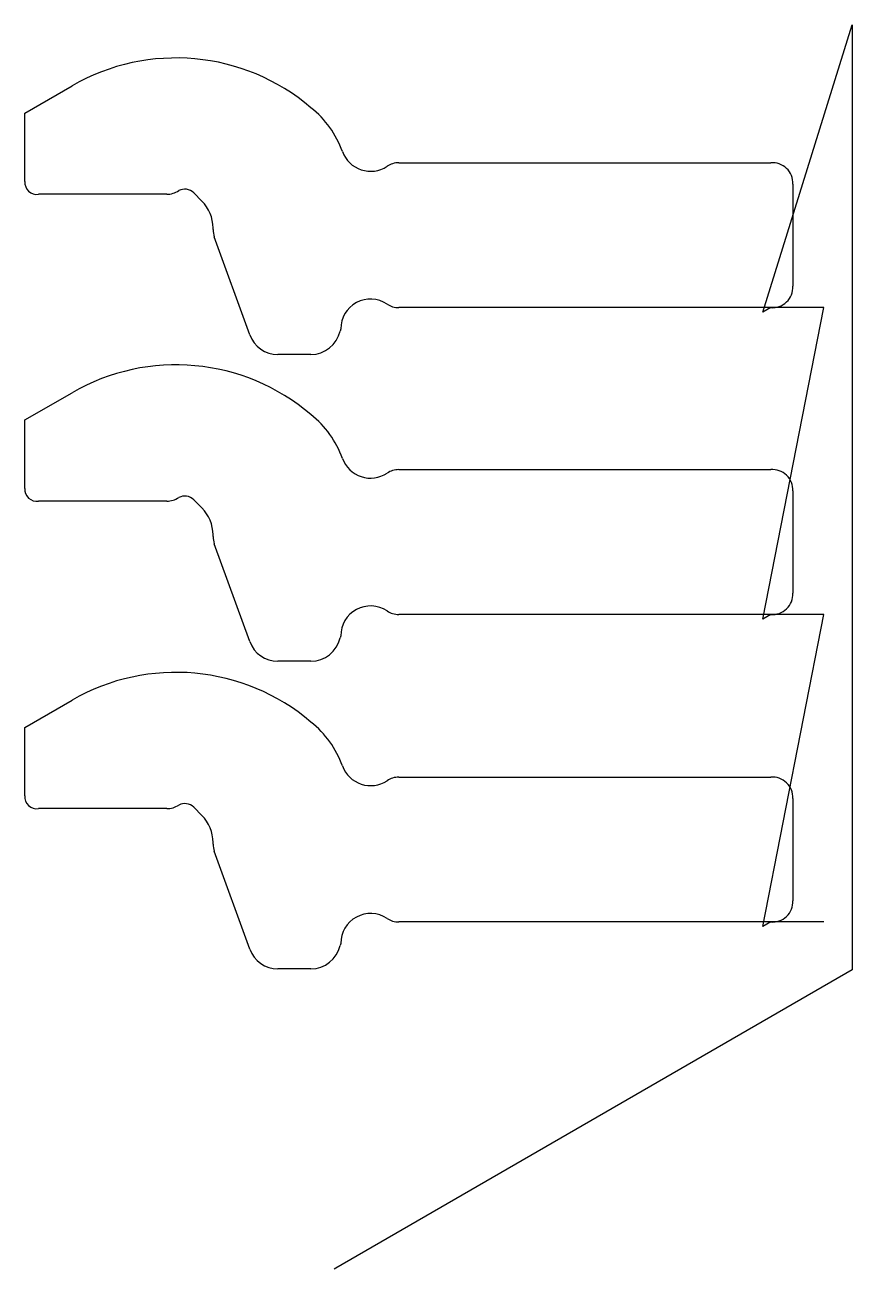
# Model space of a CAD drawing. Header units: metres. Extents: x 19 to 505, y 201 to 931.
import ezdxf

# ---------------------------------------------------------------- set-up
doc = ezdxf.new("R2010")
doc.units = ezdxf.units.M

msp = doc.modelspace()

# ---------------------------------------------------------------- linework, layer by layer
at = {"layer": 'TOOL_0'}
for p, q in [((452.361, 762.271), (504.872, 930.902)), ((504.872, 930.902), (504.872, 929.902)), ((504.872, 929.902), (504.872, 930.902)), ((504.872, 930.902), (504.872, 929.902)), ((504.872, 929.902), (504.872, 376.373)), ((19.032, 879.148), (46.703, 895.124)), ((19.032, 838.993), (19.032, 879.148)), ((238.616, 849.993), (457.033, 849.993)), ((470.033, 837.493), (470.033, 777.493)), ((102.354, 831.493), (27.032, 831.493)), ((122.942, 827.548), (118.193, 832.297)), ((129.532, 810.749), (129.532, 811.638)), ((151.098, 749.032), (130.28, 806.491)), ((457.031, 764.992), (238.614, 764.992)), ((452.359, 582.197), (488.269, 764.992)), ((457.033, 764.993), (452.361, 762.271)), ((488.269, 764.992), (457.031, 764.992)), ((204.531, 752.445), (204.143, 751.232)), ((187.031, 737.493), (167.551, 737.493)), ((19.03, 699.074), (46.701, 715.05)), ((19.03, 658.919), (19.03, 699.074)), ((238.614, 669.919), (457.031, 669.919)), ((470.031, 657.419), (470.031, 597.419)), ((102.352, 651.419), (27.03, 651.419)), ((122.94, 647.474), (118.191, 652.223)), ((129.53, 630.675), (129.53, 631.564)), ((151.096, 568.958), (130.278, 626.417)), ((457.029, 584.918), (238.612, 584.918)), ((452.357, 401.737), (488.267, 584.918)), ((457.031, 584.919), (452.359, 582.197)), ((488.267, 584.918), (457.029, 584.918)), ((204.529, 572.371), (204.141, 571.158)), ((187.029, 557.419), (167.549, 557.419)), ((19.028, 518.614), (46.699, 534.59)), ((19.028, 478.459), (19.028, 518.614)), ((238.612, 489.459), (457.029, 489.459)), ((470.029, 476.959), (470.029, 416.959)), ((102.35, 470.959), (27.028, 470.959)), ((122.938, 467.014), (118.189, 471.763)), ((129.528, 450.215), (129.528, 451.104)), ((151.094, 388.498), (130.276, 445.957)), ((457.027, 404.458), (238.61, 404.458)), ((457.029, 404.459), (452.357, 401.737)), ((488.265, 404.458), (457.027, 404.458)), ((204.527, 391.911), (204.139, 390.698)), ((187.027, 376.959), (167.547, 376.959)), ((504.872, 376.373), (201.555, 201.253)), ((201.555, 201.253), (200.689, 200.753))]:
    msp.add_line(p, q, dxfattribs=at)
for centre, radius, start, end in [((107.791, 789.285), 122.203, 49.569678, 119.99262), ((150.385, 836.39), 58.754, 20.060006, 51.397151), ((222.032, 862.493), 17.5, 199.87737, 303.559307), ((238.677, 837.292), 12.702, 90.275176, 123.285966), ((458.045, 838.036), 12, 357.406543, 94.837791), ((26.008, 838.418), 7, 175.288021, 278.411376), ((102.234, 844.562), 13.069, 270.526077, 303.240183), ((112.89, 826.994), 7.5, 45, 117.750712), ((106.915, 811.589), 22.617, 0.124132, 44.878193), ((142.552, 810.84), 13.02, 180.400448, 199.51351), ((458.045, 776.95), 12, 265.162209, 2.593457), ((222.031, 752.492), 17.499, 56.443421, 180.15388), ((238.675, 777.694), 12.702, 236.716509, 269.724845), ((167.551, 754.993), 17.5, 199.915692, 270), ((186.987, 755.074), 17.581, 270.143394, 347.377165), ((107.789, 609.211), 122.203, 49.569678, 119.99262), ((150.383, 656.316), 58.754, 20.060006, 51.397151), ((222.03, 682.419), 17.5, 199.87737, 303.559307), ((238.675, 657.218), 12.702, 90.275176, 123.285966), ((458.043, 657.962), 12, 357.406543, 94.837791), ((26.006, 658.344), 7, 175.288021, 278.411376), ((102.232, 664.488), 13.069, 270.526077, 303.240183), ((112.888, 646.92), 7.5, 45, 117.750712), ((106.913, 631.515), 22.617, 0.124132, 44.878193), ((142.55, 630.766), 13.02, 180.400448, 199.51351), ((458.043, 596.876), 12, 265.162209, 2.593457), ((222.029, 572.418), 17.499, 56.443421, 180.15388), ((238.673, 597.62), 12.702, 236.716509, 269.724845), ((186.985, 575), 17.581, 270.143394, 347.377165), ((167.549, 574.919), 17.5, 199.915692, 270), ((107.787, 428.751), 122.203, 49.569678, 119.99262), ((150.381, 475.856), 58.754, 20.060006, 51.397151), ((222.028, 501.959), 17.5, 199.87737, 303.559307), ((238.673, 476.758), 12.702, 90.275176, 123.285966), ((458.041, 477.502), 12, 357.406543, 94.837791), ((26.004, 477.884), 7, 175.288021, 278.411376), ((102.23, 484.028), 13.069, 270.526077, 303.240183), ((112.886, 466.46), 7.5, 45, 117.750712), ((106.911, 451.055), 22.617, 0.124132, 44.878193), ((142.548, 450.306), 13.02, 180.400448, 199.51351), ((458.041, 416.416), 12, 265.162209, 2.593457), ((222.027, 391.958), 17.499, 56.443421, 180.15388), ((238.671, 417.16), 12.702, 236.716509, 269.724845), ((167.547, 394.459), 17.5, 199.915692, 270), ((186.983, 394.54), 17.581, 270.143394, 347.377165)]:
    msp.add_arc(centre, radius, start, end, dxfattribs=at)

doc.saveas('drawing.dxf')
